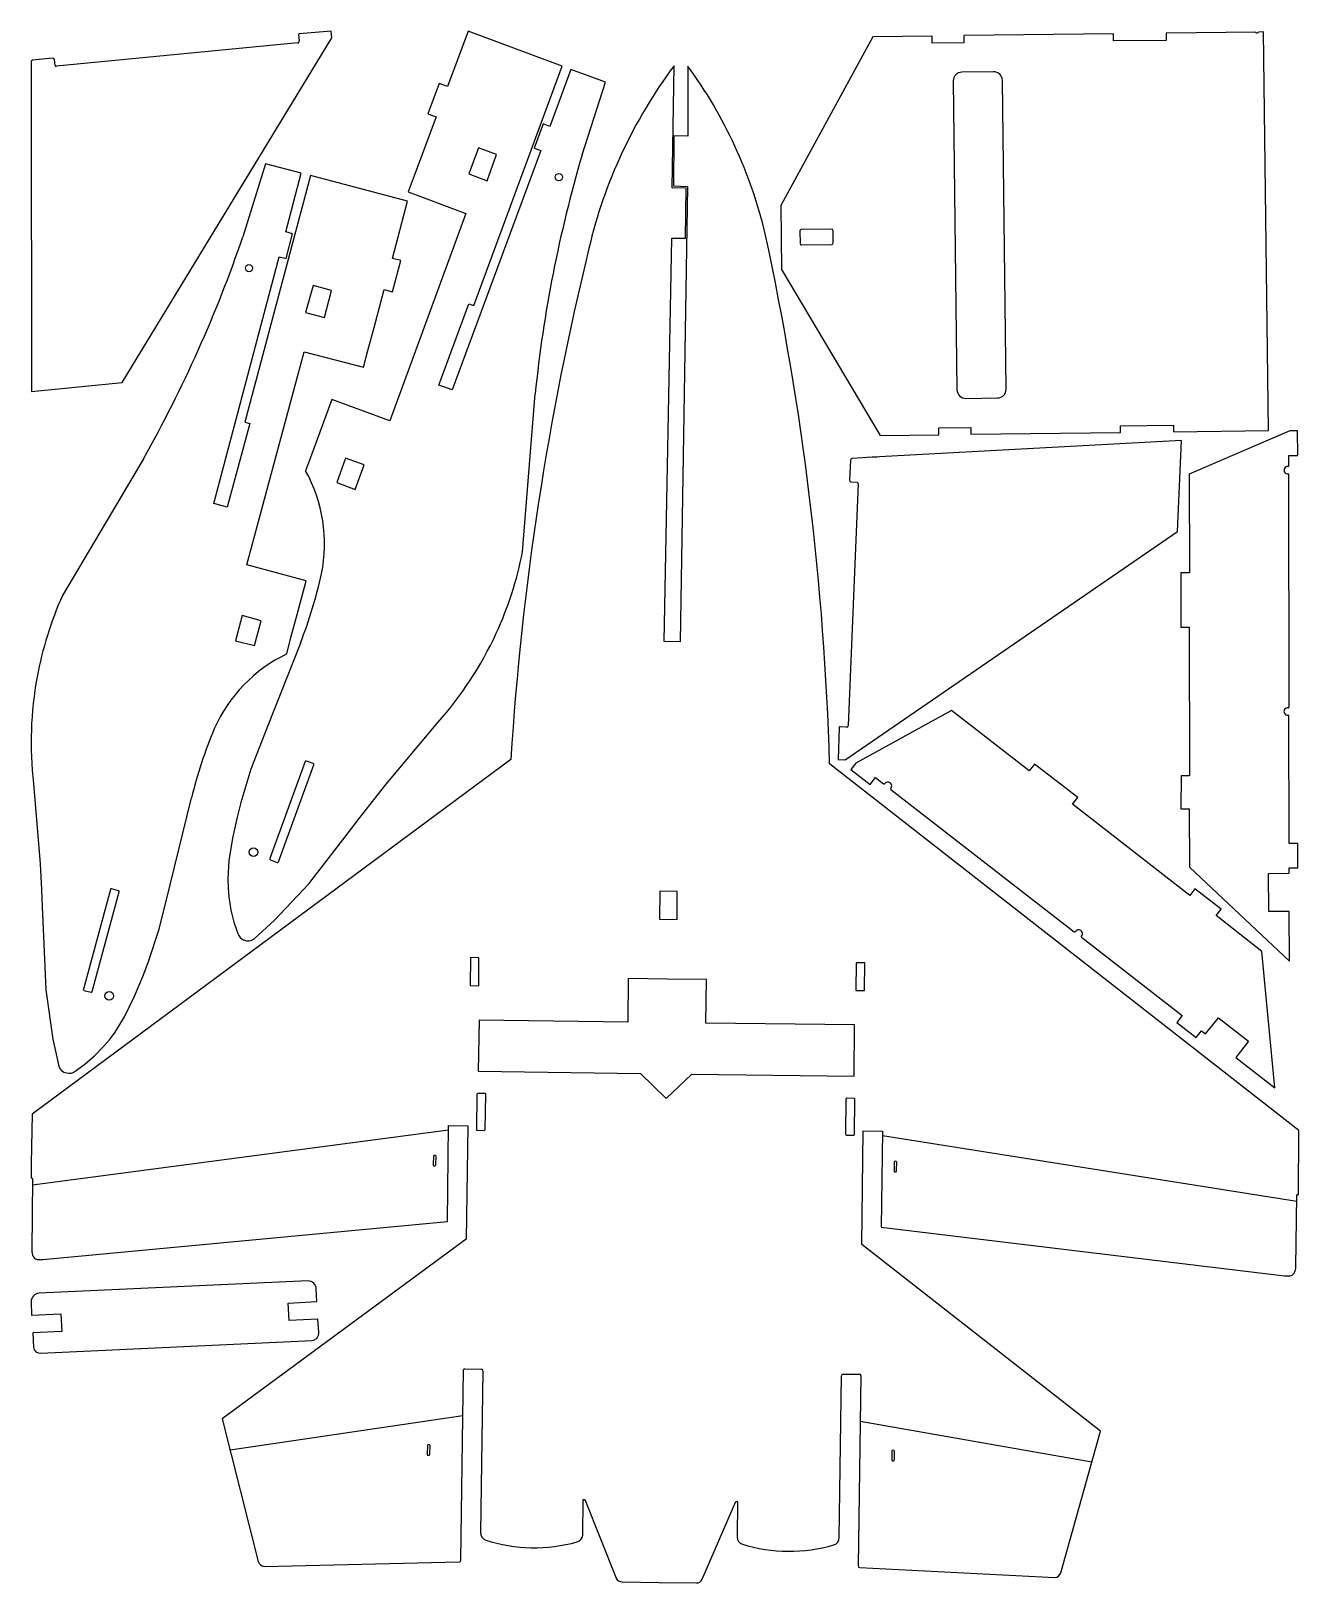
# Model space of a CAD drawing. Header units: millimetres. Extents: x 5 to 732, y 5 to 895.
import ezdxf

# ---------------------------------------------------------------- set-up
doc = ezdxf.new("R2010")
doc.units = ezdxf.units.MM

msp = doc.modelspace()

# ---------------------------------------------------------------- linework, layer by layer
at = {"color": 7}
for p, q in [((57.28, 693.45), (177.32, 891.01)), ((158.31, 892.86), (158.61, 889.3)), ((176.95, 894.97), (158.72, 893.38)), ((177.32, 891.01), (176.95, 894.97)), ((255.51, 894.98), (243.63, 863.17)), ((309.42, 874.91), (255.51, 894.98)), ((487.51, 891.69), (434.77, 794.94)), ((521.44, 892.11), (487.51, 891.69)), ((521.49, 888.09), (521.44, 892.11)), ((625.41, 893.4), (539.59, 892.34)), ((539.59, 892.34), (539.64, 888.31)), ((625.46, 889.28), (625.41, 893.4)), ((706.91, 894.4), (655.57, 893.77)), ((655.57, 893.77), (655.62, 889.65)), ((711.41, 894.46), (708.61, 894.42)), ((714.23, 665.84), (711.41, 894.46)), ((157.82, 888.27), (19.54, 874.75)), ((539.64, 888.31), (521.49, 888.09)), ((655.62, 889.65), (625.46, 889.28)), ((5, 877.25), (5.02, 865.83)), ((17.34, 879.47), (5.89, 878.24)), ((18.79, 875.23), (18.44, 878.58)), ((258.7, 737.66), (309.42, 874.91)), ((314.45, 872.88), (302.3, 840.27)), ((334.31, 865.57), (314.45, 872.88)), ((372.48, 805.13), (373.52, 875.01)), ((381.4, 874.91), (381.36, 834.62)), ((5.02, 865.83), (5.02, 864.52)), ((5.02, 864.52), (5.03, 862.99)), ((238.94, 864.9), (232.46, 847.48)), ((243.63, 863.17), (238.94, 864.9)), ((320.82, 823.91), (334.31, 865.57)), ((533.54, 866.34), (535.72, 689.27)), ((556.65, 871.63), (538.47, 871.4)), ((563.89, 689.62), (561.71, 866.69)), ((5.03, 862.99), (5.03, 861.59)), ((5.03, 861.59), (5.32, 688.33)), ((237.16, 845.75), (229.39, 824.74)), ((232.46, 847.48), (237.16, 845.75)), ((298.6, 841.68), (293.37, 827.88)), ((302.3, 840.27), (298.6, 841.68)), ((261.53, 827.92), (255.84, 813.04)), ((271.78, 824.14), (261.53, 827.92)), ((293.37, 827.88), (297.11, 826.45)), ((373.49, 834.86), (373.19, 806.2)), ((381.36, 834.62), (373.49, 834.86)), ((139.39, 818.87), (126.4, 777.05)), ((159.84, 813.4), (139.39, 818.87)), ((229.39, 824.74), (224.64, 811.95)), ((297.11, 826.45), (246.32, 689.28)), ((266.48, 809.04), (271.78, 824.14)), ((165.11, 812.16), (127.45, 670.77)), ((150.96, 779.75), (159.84, 813.4)), ((220.73, 797.49), (165.11, 812.16)), ((224.64, 811.95), (221.17, 802.71)), ((255.84, 813.04), (266.48, 809.04)), ((221.17, 802.71), (254.13, 790.27)), ((380.53, 804.94), (372.48, 805.13)), ((373.19, 806.2), (381.26, 805.91)), ((381.26, 805.91), (377.12, 544.8)), ((380.06, 776.17), (380.53, 804.94)), ((212.11, 764.64), (220.73, 797.49)), ((434.77, 794.94), (435.22, 758.28)), ((254.13, 790.27), (210.56, 671.5)), ((154.79, 778.77), (150.96, 779.75)), ((151.13, 764.48), (154.79, 778.77)), ((367.94, 544.9), (372.18, 776.29)), ((372.18, 776.29), (380.06, 776.17)), ((445.65, 780.2), (445.74, 773.27)), ((463.66, 781.42), (446.64, 781.21)), ((464.76, 773.51), (464.67, 780.44)), ((109.67, 624.1), (147.24, 765.46)), ((147.24, 765.46), (151.13, 764.48)), ((446.75, 772.29), (463.77, 772.5)), ((216.93, 763.36), (212.11, 764.64)), ((212.19, 745.39), (216.93, 763.36)), ((435.22, 758.28), (491.75, 663.1)), ((166.61, 748.97), (162.23, 733.58)), ((177.16, 746.16), (166.61, 748.97)), ((173.24, 730.72), (177.16, 746.16)), ((201.59, 725.03), (207.35, 746.68)), ((207.35, 746.68), (212.19, 745.39)), ((162.23, 733.58), (173.24, 730.72)), ((238.76, 691.97), (255.87, 738.64)), ((255.87, 738.64), (258.7, 737.66)), ((198.1, 711.84), (201.59, 725.03)), ((128.65, 588.96), (161.5, 711.12)), ((161.5, 711.12), (195.6, 702.29)), ((195.6, 702.29), (198.1, 711.84)), ((5.32, 688.33), (57.28, 693.45)), ((241.57, 690.96), (238.76, 691.97)), ((246.32, 689.28), (241.57, 690.96)), ((286.69, 596.27), (293.96, 686.89)), ((177.38, 683.68), (170.46, 664.92)), ((210.56, 671.5), (177.38, 683.68)), ((540.78, 684.33), (558.96, 684.56)), ((130.32, 669.93), (117.4, 621.94)), ((127.45, 670.77), (130.32, 669.93)), ((525.29, 667.46), (543.56, 667.69)), ((525.34, 663.51), (525.29, 667.46)), ((543.56, 667.69), (543.61, 663.74)), ((629.48, 668.63), (659.72, 669)), ((629.53, 664.8), (629.48, 668.63)), ((659.72, 669), (659.77, 665.17)), ((170.46, 664.92), (165.8, 652.02)), ((664.33, 660.22), (491.33, 650.78)), ((491.75, 663.1), (525.34, 663.51)), ((543.61, 663.74), (629.53, 664.8)), ((659.77, 665.17), (714.23, 665.84)), ((662.13, 608.05), (664.33, 660.22)), ((726.45, 665.68), (668.88, 640.79)), ((730.98, 665.74), (726.45, 665.68)), ((731.04, 651.64), (730.98, 665.74)), ((165.8, 652.02), (162.35, 642.87)), ((185.26, 650.04), (180.17, 636.16)), ((195.88, 646.16), (185.26, 650.04)), ((487.09, 650.55), (475.69, 649.92)), ((488.4, 650.62), (487.09, 650.55)), ((489.93, 650.7), (488.4, 650.62)), ((491.33, 650.78), (489.93, 650.7)), ((725.94, 651.62), (731.04, 651.64)), ((725.95, 645.79), (725.94, 651.62)), ((69.37, 649.61), (23.07, 571.37)), ((190.77, 632.09), (195.88, 646.16)), ((474.75, 648.98), (474.17, 637.48)), ((668.88, 640.79), (668.96, 584.36)), ((180.17, 636.16), (190.77, 632.09)), ((479, 635.55), (473.27, 496.73)), ((475.12, 636.44), (478.48, 636.27)), ((726.02, 507.43), (725.99, 640.48)), ((114.52, 622.74), (109.67, 624.1)), ((117.4, 621.94), (114.52, 622.74)), ((471.63, 477.1), (662.13, 608.05)), ((162.78, 579.79), (128.65, 588.96)), ((157.61, 560.47), (162.78, 579.79)), ((668.96, 584.36), (663.97, 584.36)), ((663.97, 584.36), (664.04, 553.06)), ((126.03, 559.78), (122.1, 545.35)), ((136.94, 556.84), (126.03, 559.78)), ((133.11, 542.56), (136.94, 556.84)), ((153.99, 547.24), (157.61, 560.47)), ((664.04, 553.06), (668.83, 553.12)), ((668.83, 553.12), (669, 467.94)), ((122.1, 545.35), (133.11, 542.56)), ((159.37, 543.99), (140.52, 496.14)), ((151.53, 537.78), (153.99, 547.24)), ((377.12, 544.8), (367.94, 544.9)), ((208.47, 463.07), (238.13, 498.42)), ((532.63, 505.35), (477.67, 475.14)), ((577.16, 470.69), (532.63, 505.35)), ((726.06, 429.13), (725.92, 502.19)), ((140.52, 496.14), (131.02, 471.74)), ((468.22, 495.54), (467.66, 477.25)), ((472.29, 495.88), (468.72, 495.98)), ((280.01, 477.28), (5.63, 273.85)), ((131.02, 471.74), (125.29, 452.51)), ((162.19, 476.05), (141.9, 420.39)), ((146.74, 418.54), (167.09, 474.26)), ((166.79, 474.91), (162.83, 476.35)), ((731.72, 264.42), (462.71, 474.72)), ((467.66, 477.25), (471.63, 477.1)), ((477.67, 475.14), (474.84, 471.6)), ((580.22, 474.62), (577.16, 470.69)), ((604.9, 455.38), (580.22, 474.62)), ((6.35, 463.42), (10.21, 417.43)), ((199.35, 451.52), (208.47, 463.07)), ((474.84, 471.6), (485.94, 462.91)), ((485.94, 462.91), (489.09, 466.92)), ((489.09, 466.92), (493.69, 463.34)), ((664.13, 467.88), (664.02, 448.89)), ((669, 467.94), (664.13, 467.88)), ((84.79, 405.29), (96.97, 455.25)), ((497.86, 460.05), (602.93, 378.44)), ((601.92, 451.63), (604.9, 455.38)), ((125.29, 452.51), (123.16, 444.27)), ((193.09, 443.44), (199.35, 451.52)), ((669.09, 399.26), (601.92, 451.63)), ((664.02, 448.89), (668.81, 448.92)), ((668.81, 448.92), (669.04, 415.55)), ((123.16, 444.27), (120.49, 432.21)), ((185.63, 433.65), (193.09, 443.44)), ((120.49, 432.21), (118.37, 419.32)), ((164.22, 405.93), (185.63, 433.65)), ((731.04, 429.14), (726.06, 429.13)), ((731.05, 415.09), (731.04, 429.14)), ((118.37, 419.32), (117.7, 408.88)), ((142.19, 419.75), (146.09, 418.25)), ((10.21, 417.43), (11, 402.74)), ((669.04, 415.55), (726.21, 361.64)), ((714.3, 411.95), (726.19, 412.11)), ((714.42, 390.12), (714.3, 411.95)), ((726.19, 412.11), (726.14, 415.09)), ((726.14, 415.09), (731.05, 415.09)), ((11, 402.74), (11.46, 392.53)), ((50.47, 402.73), (34.98, 345.47)), ((40, 344.19), (55.5, 401.37)), ((55.15, 401.98), (51.09, 403.08)), ((78.49, 379.87), (84.79, 405.29)), ((117.7, 408.88), (117.89, 403.53)), ((117.89, 403.53), (118.38, 398.44)), ((144.57, 385.03), (164.22, 405.93)), ((365.42, 401.79), (365.24, 385.68)), ((375.42, 401.65), (365.42, 401.79)), ((375.24, 385.54), (375.42, 401.65)), ((672.13, 403.07), (669.09, 399.26)), ((687.19, 391.51), (672.13, 403.07)), ((11.46, 392.53), (11.91, 380.23)), ((118.38, 398.44), (119.56, 390.94)), ((119.56, 390.94), (121.24, 383.96)), ((121.24, 383.96), (123.43, 377.45)), ((132.84, 374.43), (144.57, 385.03)), ((365.24, 385.68), (375.24, 385.54)), ((684.23, 387.74), (687.19, 391.51)), ((710.46, 367.1), (684.23, 387.74)), ((726.14, 390.11), (714.42, 390.12)), ((726.21, 361.64), (726.14, 390.11)), ((11.91, 380.23), (13.43, 345.24)), ((72.09, 360.85), (78.49, 379.87)), ((607.14, 375.31), (664.76, 330.39)), ((717.97, 288.88), (710.46, 367.1)), ((69.07, 352.9), (72.09, 360.85)), ((256.9, 363.62), (256.68, 347.7)), ((261.74, 363.55), (256.9, 363.62)), ((261.56, 347.52), (261.74, 363.55)), ((478.01, 360.74), (477.78, 344.71)), ((482.86, 360.68), (478.01, 360.74)), ((482.67, 344.76), (482.86, 360.68)), ((64.3, 341.5), (69.07, 352.9)), ((256.68, 347.7), (261.56, 347.52)), ((347.29, 351.64), (346.98, 326.64)), ((369.76, 351.36), (347.29, 351.64)), ((392.18, 351.05), (369.76, 351.36)), ((391.85, 326.06), (392.18, 351.05)), ((13.43, 345.24), (17.43, 316.83)), ((35.34, 344.85), (39.39, 343.83)), ((58.61, 329.75), (64.3, 341.5)), ((477.78, 344.71), (482.67, 344.76)), ((53.14, 320.83), (58.61, 329.75)), ((664.76, 330.39), (661.7, 326.46)), ((49.9, 316.57), (53.14, 320.83)), ((261.92, 327.85), (261.27, 298.43)), ((346.98, 326.64), (261.92, 327.85)), ((476.91, 325.06), (391.85, 326.06)), ((476.8, 295.63), (476.91, 325.06)), ((661.7, 326.46), (672.79, 317.84)), ((672.79, 317.84), (675.8, 321.71)), ((675.8, 321.71), (678.12, 319.84)), ((678.12, 319.84), (685.54, 329.14)), ((685.54, 329.14), (702.71, 315.66)), ((17.43, 316.83), (20.91, 301.41)), ((41.28, 307.24), (46.56, 312.69)), ((46.56, 312.69), (49.9, 316.57)), ((702.71, 315.66), (695.53, 306.39)), ((35.88, 302.51), (41.28, 307.24)), ((695.53, 306.39), (717.97, 288.88)), ((30.34, 298.45), (35.88, 302.51)), ((261.27, 298.43), (354.25, 297.24)), ((354.25, 297.24), (368.96, 282.94)), ((368.96, 282.94), (383.82, 296.86)), ((383.82, 296.86), (476.8, 295.63)), ((260.56, 285.2), (260.23, 265.14)), ((265.14, 285.72), (261.06, 285.69)), ((265.33, 265.06), (265.64, 285.21)), ((472.08, 282.53), (471.87, 262.38)), ((476.68, 282.89), (472.6, 283.02)), ((476.97, 262.33), (477.16, 282.39)), ((5.63, 273.85), (5.48, 264.47)), ((243.63, 212.39), (244.27, 267.31)), ((244.27, 267.31), (255.32, 267.19)), ((255.32, 267.19), (254.39, 202.11)), ((5.48, 264.47), (5.14, 245.6)), ((260.72, 264.63), (264.82, 264.57)), ((472.37, 261.88), (476.47, 261.83)), ((481.17, 199.16), (481.93, 264.25)), ((481.93, 264.25), (492.98, 264.08)), ((492.98, 264.08), (492.2, 209.16)), ((731.62, 255.04), (731.72, 264.42)), ((235.64, 249.89), (235.53, 245.06)), ((237.05, 244.83), (237.17, 249.79)), ((731.46, 236.16), (731.62, 255.04)), ((5.14, 245.6), (5.01, 237.32)), ((499.63, 246.38), (499.62, 241.42)), ((501.14, 241.61), (501.16, 246.44)), ((5.01, 237.32), (5.66, 237.16)), ((5.9, 236.71), (5.41, 195.71)), ((731.39, 227.89), (731.46, 236.16)), ((729.9, 186.3), (730.47, 227.3)), ((730.73, 227.74), (731.39, 227.89)), ((11.68, 190.46), (243.63, 212.39)), ((492.2, 209.16), (723.5, 181.22)), ((254.39, 202.11), (114.58, 99.2)), ((618.05, 92.16), (481.17, 199.16)), ((163.75, 178.29), (9.63, 171.19)), ((168.77, 166.38), (168.49, 173.59)), ((5, 166.32), (5.26, 158.68)), ((152.38, 165.48), (168.77, 166.38)), ((152.86, 155.58), (152.38, 165.48)), ((5.26, 158.68), (22.07, 159.37)), ((22.07, 159.37), (22.63, 149.3)), ((169.4, 156.38), (152.86, 155.58)), ((169.88, 148.81), (169.4, 156.38)), ((22.63, 149.3), (5.96, 148.53)), ((5.96, 148.53), (6.36, 140.22)), ((10.65, 136.8), (166.06, 144.08)), ((251.36, 18.06), (252.77, 127.27)), ((253.65, 127.85), (263.1, 127.72)), ((263.97, 126.74), (262.67, 33.99)), ((470.39, 124.82), (479.83, 124.69)), ((468.19, 31.12), (469.49, 123.87)), ((480.69, 124.08), (479.05, 14.88)), ((114.58, 99.2), (135.11, 17.27)), ((595.24, 10.83), (618.05, 92.16)), ((232.16, 83.96), (232.05, 79.14)), ((233.57, 78.91), (233.69, 83.87)), ((498.3, 80.63), (498.29, 75.67)), ((499.82, 75.87), (499.83, 80.69)), ((321.19, 32.5), (321.48, 52.8)), ((321.79, 52.99), (322.47, 52.98)), ((322.47, 52.98), (340.46, 7.82)), ((389.7, 7.13), (408.94, 51.77)), ((408.94, 51.77), (409.63, 51.76)), ((409.93, 51.56), (409.65, 31.27)), ((138.52, 14.46), (250.39, 17.07)), ((480, 13.86), (591.75, 8.12)), ((343.74, 5.64), (365.05, 5.34)), ((365.05, 5.34), (386.37, 5.04))]:
    msp.add_line(p, q, dxfattribs=at)
at = {"color": 1}
for p, q in [((5.86, 233.33), (244.24, 264.95)), ((492.95, 261.72), (730.43, 223.92)), ((252.43, 100.87), (119.1, 81.18)), ((613.03, 74.27), (480.3, 97.68))]:
    msp.add_line(p, q, dxfattribs=at)
at = {"color": 7}
for centre, radius in [((307.53, 811.18), 2.07), ((129.92, 758.99), 2.07), ((132.47, 424.08), 2.49), ((49.83, 341.77), 2.49)]:
    msp.add_circle(centre, radius, dxfattribs=at)
for centre, radius, start, end in [((158.71, 892.97), 0.412, 87.6773, 195.28326), ((707.75, 894.9), 0.985, 210.7067, 330.7067), ((157.93, 889), 0.74, 261.47687, 23.56445), ((6, 877.25), 1, 96.11527, 180.09652), ((17.44, 878.47), 1, 6.11527, 96.11527), ((19.49, 875.5), 0.747, 201.0858, 273.90424), ((599.23, 706.18), 281.86, 143.20395, 166.87091), ((166.27, 717.28), 266.7, 13.31044, 36.23158), ((538.54, 866.4), 5, 90.7067, 180.7067), ((556.71, 866.63), 5, 0.7067, 90.7067), ((1048.61, 610.07), 758.56, 163.62663, 174.1878), ((-591.58, 1021.85), 758.56, 330.61194, 341.17312), ((-1204.51, 426.53), 1667.91, 1.65567, 12.18869), ((446.65, 780.21), 1, 90.7067, 180.7067), ((463.67, 780.42), 1, 0.7067, 90.7067), ((1953.28, 371.65), 1676.6, 166.24808, 176.38792), ((446.74, 773.29), 1, 180.7067, 270.7067), ((463.76, 773.5), 1, 270.7067, 0.7067), ((540.72, 689.33), 5, 180.7067, 270.7067), ((558.89, 689.56), 5, 270.7067, 0.7067), ((475.75, 648.93), 1, 93.12405, 177.1053), ((86.38, 600.81), 86.84, 348.70555, 28.96966), ((725.37, 643.13), 2.15, 88.28038, 272.52837), ((725.45, 645.79), 0.5, 268.28038, 0.06699), ((725.49, 640.48), 0.5, 0.01405, 92.52837), ((475.17, 637.43), 1, 177.1053, 267.1053), ((478.25, 635.55), 0.747, 359.31633, 72.13477), ((87.33, 634.81), 203.05, 335.1905, 349.06012), ((-92.87, 642.87), 270.92, 338.59277, 347.40612), ((208.19, 487.94), 203.05, 155.73963, 169.60925), ((81.19, 637.75), 209.86, 318.40285, 335.16532), ((189.37, 459.61), 86.84, 115.83008, 156.0942), ((214.9, 486.8), 209.86, 169.63442, 186.39689), ((725.52, 507.43), 0.5, 264.1813, 0.01405), ((725.25, 504.82), 2.13, 84.1813, 273.51998), ((725.42, 502.19), 0.5, 0.11036, 93.51998), ((360.09, 390.66), 270.92, 157.39362, 166.20698), ((468.63, 495.58), 0.412, 77.93731, 185.54326), ((472.55, 496.58), 0.74, 249.65612, 11.7437), ((162.66, 475.88), 0.5, 69.9394, 159.97217), ((166.62, 474.44), 0.5, 339.9394, 69.9394), ((494, 463.73), 0.5, 232.10805, 323.89466), ((496.14, 462.17), 2.15, 319.64667, 143.89466), ((498.16, 460.45), 0.5, 139.64667, 232.16099), ((142.37, 420.22), 0.5, 159.97217, 248.91012), ((146.27, 418.72), 0.5, 248.91012, 339.9394), ((50.96, 402.6), 0.5, 74.86034, 164.86034), ((55.02, 401.5), 0.5, 344.82757, 74.86034), ((129.64, 379.86), 6.66, 201.26219, 246.77909), ((129.36, 378.86), 5.63, 245.33698, 308.16019), ((603.24, 378.83), 0.5, 232.16099, 327.99374), ((605.47, 377.44), 2.13, 318.65505, 147.99374), ((607.44, 375.7), 0.5, 138.65505, 232.06468), ((35.46, 345.34), 0.5, 164.86034, 255.88962), ((39.51, 344.32), 0.5, 255.88962, 344.82757), ((26.3, 303.02), 5.63, 196.63955, 259.46276), ((26.66, 304), 6.66, 258.02066, 303.53756), ((261.06, 285.19), 0.5, 90.36036, 179.05312), ((265.14, 285.22), 0.5, 359.10604, 90.36036), ((472.58, 282.52), 0.5, 88.15153, 179.40584), ((476.66, 282.39), 0.5, 359.45876, 88.15153), ((260.73, 265.13), 0.5, 179.05312, 269.10604), ((264.83, 265.07), 0.5, 269.10604, 359.10604), ((472.37, 262.38), 0.5, 179.40584, 269.40584), ((476.47, 262.33), 0.5, 269.40584, 359.45876), ((236.38, 249.54), 0.822, 17.64402, 154.95342), ((236.29, 244.92), 0.77, 169.52153, 353.05867), ((500.38, 241.49), 0.77, 185.45321, 8.99035), ((500.4, 246.11), 0.822, 23.55846, 160.86787), ((5.48, 236.77), 0.423, 351.53221, 65.75177), ((730.89, 227.35), 0.423, 112.76011, 186.97967), ((12.99, 195.57), 7.58, 178.90954, 205.49457), ((9.51, 194.27), 3.89, 210.30104, 247.42885), ((9.11, 193.3), 2.84, 247.41914, 270.93619), ((10.41, 207.39), 16.97, 265.76148, 274.31166), ((163.57, 173.37), 4.92, 2.53344, 87.97959), ((725.21, 198.1), 16.97, 264.20022, 272.7504), ((726.14, 183.99), 2.84, 267.57569, 291.09274), ((725.77, 184.97), 3.89, 291.08304, 328.21085), ((722.32, 186.36), 7.58, 333.01731, 359.60234), ((9.9, 166.3), 4.9, 93.1582, 179.6672), ((165.67, 148.3), 4.24, 275.24814, 6.97665), ((10.34, 140.8), 4.02, 188.30591, 274.41575), ((253.66, 126.88), 0.972, 90.53508, 156.10689), ((263.05, 126.79), 0.923, 356.8626, 86.8626), ((470.41, 123.9), 0.923, 91.53546, 181.53546), ((479.79, 123.71), 0.972, 22.29117, 87.86298), ((232.9, 83.62), 0.822, 17.64402, 154.95342), ((499.07, 80.36), 0.822, 23.64565, 160.95505), ((232.81, 79), 0.77, 169.52153, 353.05867), ((499.06, 75.75), 0.77, 185.54039, 9.07753), ((321.77, 52.68), 0.317, 87.41061, 157.87987), ((409.64, 51.45), 0.317, 20.51818, 90.98744), ((267.13, 33.81), 4.46, 177.65125, 249.54559), ((293.52, 116), 90.77, 252.06754, 285.65757), ((316.73, 32.88), 4.48, 286.68238, 355.16277), ((414.12, 31.52), 4.48, 183.23528, 251.71567), ((439.65, 113.95), 90.77, 252.74049, 286.33052), ((463.73, 31.06), 4.46, 288.85247, 0.74681), ((250.36, 18.07), 1, 271.33844, 359.26089), ((139.31, 18.9), 4.51, 201.27566, 259.91986), ((480.05, 14.86), 1, 179.13717, 267.05961), ((591.08, 12.59), 4.51, 278.47819, 337.1224), ((343.67, 9.09), 3.45, 201.65545, 271.04549), ((386.53, 8.49), 3.45, 267.35256, 336.74261)]:
    msp.add_arc(centre, radius, start, end, dxfattribs=at)

doc.saveas('drawing.dxf')
